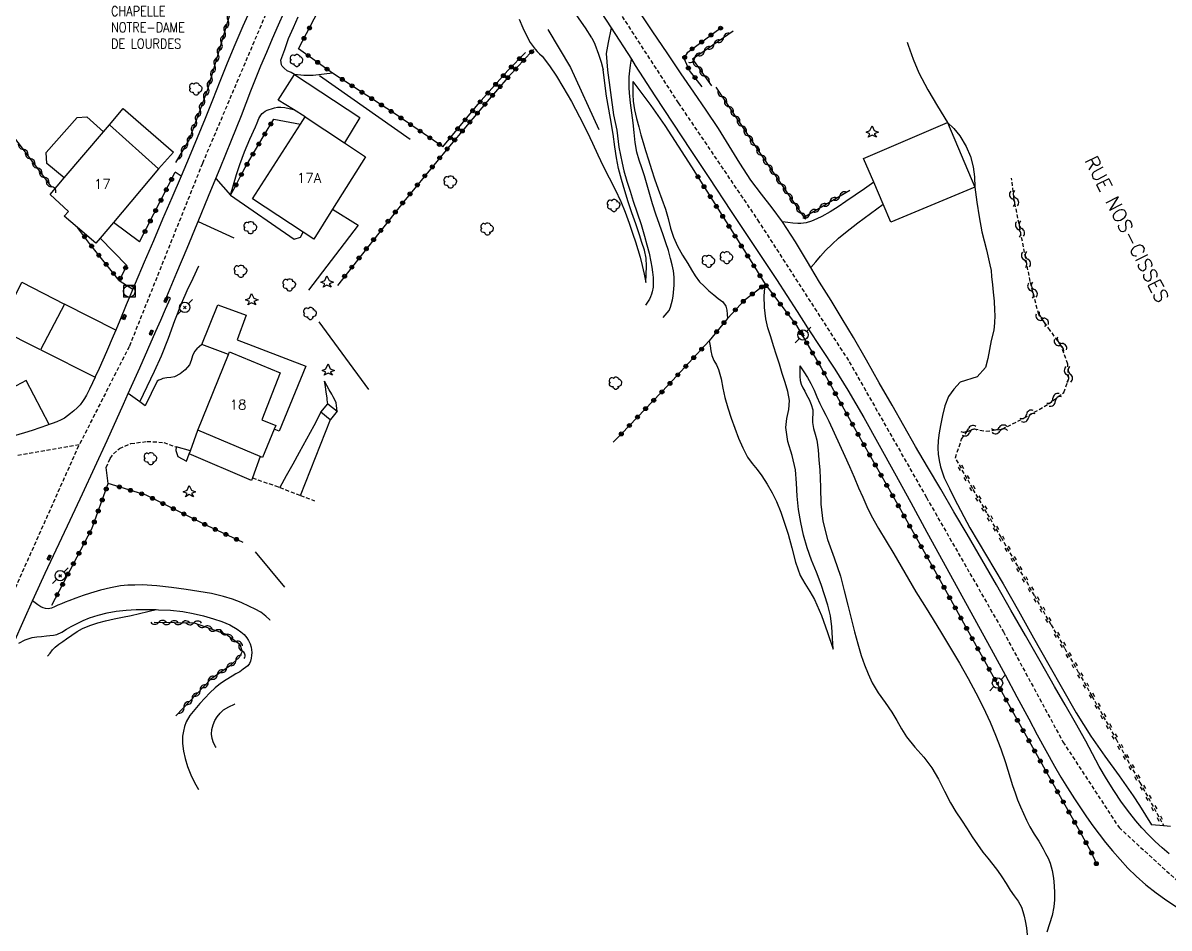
# Model space of a CAD drawing. Header units: millimetres. Extents: x 216000 to 217000, y 109000 to 110001.
# Drawn here: x 216216.2 to 216363.3, y 109370.3 to 109486.4 of the extents above; entities that cross this region are included whole.
import ezdxf
from ezdxf.enums import TextEntityAlignment as Align

# ---------------------------------------------------------------- set-up
doc = ezdxf.new("R2010")
doc.units = ezdxf.units.MM
doc.linetypes.add('DASHED', pattern=[0.75, 0.5, -0.25])
doc.layers.get('0').update_dxf_attribs({"linetype": 'CONTINUOUS'})
for name, color, linetype in [('W0001', 6, 'DASHED'), ('W0008', 7, 'CONTINUOUS'), ('W0017', 7, 'CONTINUOUS'), ('W0101', 7, 'CONTINUOUS'), ('W0104', 1, 'CONTINUOUS'), ('W0105', 7, 'CONTINUOUS'), ('W0112', 1, 'DASHED'), ('W0120', 7, 'CONTINUOUS'), ('W0211', 2, 'CONTINUOUS'), ('W0214', 2, 'CONTINUOUS'), ('W0220', 5, 'DASHED'), ('W0300', 7, 'CONTINUOUS'), ('W0303', 7, 'CONTINUOUS'), ('W0310', 3, 'CONTINUOUS'), ('W0322', 7, 'CONTINUOUS'), ('W0323', 7, 'CONTINUOUS'), ('W0401', 7, 'CONTINUOUS'), ('W0420', 7, 'CONTINUOUS'), ('W0473', 7, 'CONTINUOUS'), ('W0501', 5, 'DASHED'), ('W0984', 7, 'CONTINUOUS'), ('W0989', 7, 'CONTINUOUS'), ('W0991', 7, 'CONTINUOUS')]:
    doc.layers.add(name, color=color, linetype=linetype)
doc.styles.get("Standard").update_dxf_attribs({"font": 'romans.shx', "width": 0.85})

# ---------------------------------------------------------------- blocks, each defined once
blk = doc.blocks.new('T300')
for p, q in [((-0.8, 0.51), (-0.86, 0.34)), ((-0.86, 0.34), (-0.86, 0.17)), ((-0.86, 0.17), (-0.74, 0.06)), ((-0.69, 0.63), (-0.8, 0.51)), ((-0.8, -0.06), (-0.74, 0.06)), ((-0.74, 0.06), (-0.69, 0.11)), ((-0.57, 0.69), (-0.69, 0.63)), ((-0.46, 0.69), (-0.57, 0.69)), ((-0.29, 0.63), (-0.46, 0.69)), ((-0.29, 0.63), (-0.17, 0.74)), ((-0.23, 0.57), (-0.29, 0.63)), ((-0.17, 0.74), (-0.06, 0.8)), ((-0.06, 0.8), (0.06, 0.8)), ((0.06, 0.8), (0.23, 0.74)), ((0.23, 0.74), (0.34, 0.63)), ((0.34, 0.63), (0.4, 0.51)), ((0.46, 0.46), (0.34, 0.46)), ((0.4, 0.51), (0.4, 0.46)), ((0.57, 0.4), (0.46, 0.46)), ((0.57, 0.4), (0.69, 0.29)), ((0.69, 0.29), (0.74, 0.17)), ((0.74, 0.06), (0.69, -0.17)), ((0.74, 0.17), (0.74, 0.06)), ((-0.8, -0.17), (-0.8, -0.06)), ((-0.8, -0.23), (-0.8, -0.17)), ((-0.74, -0.34), (-0.8, -0.23)), ((-0.69, -0.4), (-0.74, -0.34)), ((-0.51, -0.46), (-0.69, -0.4)), ((-0.4, -0.46), (-0.51, -0.46)), ((-0.4, -0.46), (-0.34, -0.46)), ((-0.34, -0.46), (-0.34, -0.4)), ((-0.34, -0.51), (-0.34, -0.46)), ((-0.29, -0.63), (-0.34, -0.51)), ((-0.17, -0.74), (-0.29, -0.63)), ((-0.06, -0.8), (-0.17, -0.74)), ((0.06, -0.8), (-0.06, -0.8)), ((0.17, -0.74), (0.06, -0.8)), ((0.23, -0.69), (0.17, -0.74)), ((0.29, -0.46), (0.23, -0.46)), ((0.29, -0.63), (0.23, -0.69)), ((0.46, -0.4), (0.29, -0.46)), ((0.34, -0.51), (0.29, -0.63)), ((0.34, -0.51), (0.34, -0.46)), ((0.57, -0.34), (0.46, -0.4)), ((0.63, -0.29), (0.57, -0.34)), ((0.69, -0.17), (0.63, -0.29))]:
    blk.add_line(p, q)
blk = doc.blocks.new('T303')
for p, q in [((-0.77, 0), (-0.28, 0.21)), ((-0.28, -0.21), (-0.77, 0)), ((-0.28, 0.21), (0, 0.83)), ((0, 0.83), (0.28, 0.21)), ((0.28, 0.21), (0.83, 0)), ((0.83, 0), (0.28, -0.21)), ((-0.49, -0.63), (-0.28, -0.21)), ((0, -0.35), (-0.49, -0.63)), ((0.56, -0.63), (0, -0.35)), ((0.28, -0.21), (0.56, -0.63))]:
    blk.add_line(p, q)
blk = doc.blocks.new('T473')
for p, q in [((-0.166667, 0.166667), (0.166667, -0.166667)), ((-0.166667, -0.166667), (0.166667, 0.166667)), ((0.500001, 0.500001), (1.000002, 1.000002)), ((-1.000002, -1.000002), (-0.500001, -0.500001))]:
    blk.add_line(p, q)
blk.add_ellipse((0, 0), major_axis=(0.471405, 0.471405), ratio=1, start_param=5.4977871438, end_param=11.780972451)
blk = doc.blocks.new('T420')
for p, q in [((0.75, 0.75), (-0.75, 0.75)), ((-0.75, 0.75), (-0.75, -0.75)), ((0.75, 0.75), (0.75, -0.75)), ((0.75, -0.75), (-0.75, -0.75))]:
    blk.add_line(p, q)
blk.add_ellipse((0, 0), major_axis=(-0.53, 0.53), ratio=1, start_param=3.926991, end_param=10.210176)
blk = doc.blocks.new('T401')
for p, q in [((-0.3, 0.3), (0, 0.3)), ((-0.3, -0.25), (-0.3, 0.3)), ((-0.3, 0.15), (0, 0.15)), ((-0.3, 0), (0, 0)), ((0, 0.3), (0, -0.25)), ((-0.3, -0.15), (0, -0.15)), ((-0.3, -0.25), (-0.3, -0.3)), ((-0.3, -0.3), (0, -0.3)), ((0, -0.3), (0, -0.25))]:
    blk.add_line(p, q)
blk = doc.blocks.new('t322o')
at = {"color": 0, "linetype": 'Continuous'}
for radius in [0.25, 0.15]:
    blk.add_circle((0, 0), radius, dxfattribs=at)
blk = doc.blocks.new('t323o')
at = {"color": 0, "linetype": 'Continuous'}
for radius in [0.25, 0.15]:
    blk.add_circle((0, 0), radius, dxfattribs=at)
blk = doc.blocks.new('t310o')
at = {"color": 0, "linetype": 'Continuous'}
for centre, start, end in [((-0.5, 0.38), 216.8699, 323.1304), ((0.5, -0.37), 36.8699, 143.1303)]:
    blk.add_arc(centre, 0.625, start, end, dxfattribs=at)
blk = doc.blocks.new('t500o')
at = {"color": 0, "linetype": 'Continuous'}
for centre, start, end in [((-0.5, 0.625), 216.8699, 323.1301), ((0.5, -0.125), 36.8699, 143.1301), ((0.5, -0.625), 36.8699, 143.1301), ((-0.5, 0.125), 216.8699, 323.1301)]:
    blk.add_arc(centre, 0.625, start, end, dxfattribs=at)
blk = doc.blocks.new('t220o')
at = {"color": 0, "linetype": 'Continuous'}
for p, q in [((-0.25, 0.25), (0.25, 0.25)), ((-0.25, -0.25), (0.25, -0.25))]:
    blk.add_line(p, q, dxfattribs=at)

msp = doc.modelspace()

# ---------------------------------------------------------------- linework, layer by layer
at = {"layer": 'W0001'}
for points in [[(216270.23, 109521.07), (216259.11, 109508.91), (216254.68, 109502.14), (216249.68, 109493.03), (216239.22, 109468.39), (216229.83, 109444.9), (216223.41, 109432.29)], [(216270.23, 109521.07), (216275.76, 109511.9), (216283.38, 109501.6), (216290.64, 109491.04), (216300.31, 109476.17), (216310.49, 109461.16), (216322.27, 109442.93), (216332.16, 109425.54), (216342.05, 109408.29), (216349.7, 109394.16), (216356.9, 109383.16), (216365.76, 109375.07)], [(216223.41, 109432.29), (216197.27, 109427.7), (216185.75, 109425.36), (216168.79, 109425.66), (216158.4, 109426.43), (216135.41, 109416.56), (216118.89, 109408.02), (216111.88, 109405.31), (216106.6, 109405.01)], [(216127.12, 109171), (216130.71, 109179.61), (216144.97, 109219.99), (216158.46, 109258.8), (216172.69, 109298.67), (216185.18, 109335.4), (216197.42, 109370.11), (216211.87, 109406.4), (216223.41, 109432.29)]]:
    msp.add_lwpolyline(points, dxfattribs=at)
at = {"layer": 'W0008'}
for points in [[(216245.47, 109488.37), (216244.43, 109486.01), (216243.4, 109483.64), (216242.4, 109481.26), (216241.45, 109478.9), (216240.52, 109476.52), (216239.58, 109474.15), (216238.57, 109471.68), (216237.54, 109469.21), (216236.5, 109466.75), (216235.32, 109463.99), (216234.12, 109461.24), (216232.93, 109458.48), (216231.76, 109455.74), (216230.59, 109452.99), (216230.28, 109452.26), (216229.43, 109450.25), (216228.61, 109448.24), (216228.11, 109447.01), (216227.79, 109446.23), (216226.93, 109444.23), (216226.46, 109443.15), (216225.97, 109442.09), (216225.48, 109441.02), (216225.46, 109440.98), (216225.11, 109440.23), (216224.74, 109439.44), (216224.33, 109438.67), (216224.08, 109438.25), (216223.82, 109437.83), (216223.53, 109437.43), (216223.15, 109437.03), (216222.74, 109436.65), (216222.31, 109436.3), (216221.92, 109436.01), (216221.51, 109435.73), (216221.08, 109435.49), (216220.52, 109435.23), (216219.94, 109435.03), (216219.54, 109434.89), (216219.35, 109434.83), (216218.37, 109434.48), (216217.38, 109434.14), (216216.38, 109433.82), (216214.51, 109433.29)], [(216234.67, 109451.31), (216235.96, 109454.41), (216237.25, 109457.52), (216238.54, 109460.63), (216238.67, 109460.94), (216240.03, 109464.21), (216240.95, 109466.45), (216241.51, 109467.79), (216242.97, 109471.38), (216244.23, 109474.56), (216245.46, 109477.74), (216246.74, 109480.91), (216247.48, 109482.67), (216248.23, 109484.43), (216249, 109486.18), (216249.73, 109487.82)], [(216289.77, 109488.77), (216291.7, 109485.82), (216294.29, 109481.77), (216294.8, 109480.97), (216297.31, 109477.07), (216299.6, 109473.57), (216301.91, 109470.08), (216304.22, 109466.59), (216307.12, 109462.23), (216310.03, 109457.88), (216312.91, 109453.51), (216314.24, 109451.45), (216315.57, 109449.38), (216316.9, 109447.31), (216318.64, 109444.65), (216320.39, 109441.99), (216322.09, 109439.3), (216324.14, 109435.8), (216326.11, 109432.25), (216328.06, 109428.69), (216330.15, 109424.89), (216332.22, 109421.08), (216334.3, 109417.28), (216336.44, 109413.38), (216338.6, 109409.48), (216340.74, 109405.58), (216342.27, 109402.76), (216343.79, 109399.94), (216345.32, 109397.12), (216346.4, 109395.09), (216347.48, 109393.05), (216348.61, 109391.05), (216349.44, 109389.64), (216350.29, 109388.25), (216351.16, 109386.87), (216351.93, 109385.71), (216352.7, 109384.55), (216353.51, 109383.41), (216354.33, 109382.32), (216355.17, 109381.25), (216356.04, 109380.2), (216357.02, 109379.07), (216358.03, 109377.98), (216359.08, 109376.93), (216360.34, 109375.84), (216361.66, 109374.8), (216363.02, 109373.83), (216365.05, 109372.49)], [(216363.34, 109379.78), (216362.42, 109380.56), (216361.53, 109381.38), (216360.67, 109382.23), (216359.84, 109383.12), (216359.04, 109384.05), (216358.27, 109385), (216357.22, 109386.43), (216356.22, 109387.91), (216355.28, 109389.42), (216354.36, 109391.01), (216353.5, 109392.63), (216352.63, 109394.25), (216351.3, 109396.6), (216349.96, 109398.93), (216348.62, 109401.27), (216346.75, 109404.54), (216344.89, 109407.8), (216343.02, 109411.06), (216341.15, 109414.32), (216339.27, 109417.58), (216337.39, 109420.84), (216335.7, 109423.71), (216334, 109426.59), (216332.31, 109429.46), (216330.78, 109432.09), (216329.27, 109434.73), (216327.75, 109437.36), (216326.11, 109440.26), (216324.47, 109443.17), (216322.81, 109446.05), (216321.37, 109448.44), (216319.92, 109450.81), (216318.46, 109453.18), (216317.35, 109455.04), (216316.91, 109455.77), (216315.35, 109458.36), (216313.7, 109460.89), (216312.36, 109462.69), (216310.98, 109464.46), (216309.64, 109466.26), (216308.22, 109468.44), (216306.86, 109470.67), (216305.48, 109472.88), (216303.9, 109475.23), (216302.29, 109477.55), (216300.68, 109479.88), (216298.87, 109482.58), (216297.06, 109485.28), (216295.25, 109487.97)], [(216215, 109406.87), (216216.34, 109409.86), (216217.43, 109412.28), (216217.69, 109412.84), (216219.05, 109415.82), (216220.1, 109418.09), (216221.17, 109420.35), (216222.23, 109422.62), (216223.82, 109426.02), (216225.41, 109429.43), (216226.98, 109432.84), (216229.1, 109437.51), (216229.7, 109438.87), (216231.19, 109442.18), (216233.25, 109446.87), (216233.88, 109448.29), (216234.5, 109449.71), (216235.12, 109451.13)], [(216235.12, 109451.13), (216234.67, 109451.31)]]:
    msp.add_lwpolyline(points, dxfattribs=at)
at = {"layer": 'W0017'}
for points in [[(216291.7, 109485.82), (216291.31, 109483.91), (216291.05, 109482.49), (216291.24, 109480.39), (216291.6, 109477.52), (216291.98, 109474.65), (216292.43, 109472.69)], [(216298.37, 109448.65), (216298.64, 109448.94), (216298.9, 109449.23), (216299.13, 109449.54), (216299.32, 109449.97), (216299.45, 109450.43), (216299.56, 109450.9), (216299.65, 109451.37), (216299.71, 109451.83), (216299.76, 109452.3), (216299.79, 109452.8), (216299.79, 109453.31), (216299.78, 109453.81), (216299.68, 109454.61), (216299.52, 109455.4), (216299.33, 109456.19), (216299.04, 109457.21), (216298.7, 109458.22), (216298.36, 109459.23), (216297.91, 109460.56), (216297.45, 109461.88), (216297.01, 109463.22), (216296.66, 109464.42), (216296.33, 109465.62), (216295.98, 109466.82), (216295.64, 109467.82), (216295.28, 109468.82), (216294.99, 109469.83), (216294.78, 109471.09), (216294.66, 109472.36), (216294.54, 109473.63), (216294.36, 109474.9), (216294.19, 109476.16), (216294.07, 109477.43), (216294.03, 109478.13), (216294.01, 109478.83), (216294.02, 109479.53), (216294.09, 109480.28), (216294.19, 109481.03), (216294.29, 109481.77)], [(216292.43, 109472.69), (216292.52, 109471.96), (216292.6, 109471.22), (216292.7, 109470.48), (216292.88, 109469.46), (216293.09, 109468.45), (216293.33, 109467.44), (216293.7, 109466.13), (216294.12, 109464.84), (216294.54, 109463.54), (216295.03, 109462.05), (216295.53, 109460.56), (216295.98, 109459.06), (216296.29, 109457.96), (216296.58, 109456.87), (216296.81, 109455.76), (216296.92, 109455.1), (216297.02, 109454.44), (216297.08, 109453.78), (216297.09, 109453.16), (216297.07, 109452.54), (216296.97, 109451.94), (216296.88, 109451.62), (216296.76, 109451.3), (216296.62, 109451), (216296.46, 109450.73), (216296.29, 109450.46), (216296.11, 109450.2)], [(216236.5, 109466.75), (216235.74, 109467.26)], [(216240.95, 109466.45), (216242.84, 109464.32), (216251, 109458.68), (216251.82, 109458.94), (216252.15, 109459.6)], [(216325.41, 109465.99), (216324.23, 109465.15), (216323.04, 109464.31), (216321.84, 109463.5), (216320.83, 109462.83), (216319.8, 109462.18), (216318.74, 109461.6), (216318.09, 109461.29), (216317.43, 109461), (216316.75, 109460.8), (216316.39, 109460.75), (216316.03, 109460.71), (216315.67, 109460.7), (216315.02, 109460.73), (216314.36, 109460.81), (216313.7, 109460.89)], [(216255.94, 109462.54), (216259.24, 109460.46), (216252.85, 109452.13)], [(216317.35, 109455.04), (216317.97, 109455.77), (216318.59, 109456.51), (216319.23, 109457.22), (216320.05, 109458.02), (216320.9, 109458.79), (216321.78, 109459.54), (216323.35, 109460.8), (216324.98, 109461.99), (216326.6, 109463.19)], [(216238.67, 109460.94), (216243.24, 109458.86)], [(216231.17, 109458.34), (216227.82, 109460.84)], [(216229.51, 109455.29), (216226.12, 109458.83)], [(216228.54, 109453.37), (216230.28, 109452.26)], [(216228.11, 109447.01), (216221.53, 109450.34)], [(216239.15, 109445.16), (216238.82, 109444.88), (216238.5, 109444.59), (216238.21, 109444.28), (216237.96, 109443.73), (216237.79, 109443.12), (216237.55, 109442.56), (216237.02, 109441.93), (216236.38, 109441.4), (216235.66, 109441.02), (216235.17, 109440.92), (216234.65, 109440.88), (216234.15, 109440.79), (216233.89, 109440.69), (216233.64, 109440.58), (216233.4, 109440.47), (216231.86, 109437.29)], [(216218.48, 109444.46), (216225.46, 109440.98)], [(216219.54, 109434.89), (216216.6, 109440.54), (216212.73, 109438.51), (216207.55, 109440.88)], [(216231.86, 109437.29), (216231.18, 109437.79), (216229.7, 109438.87)], [(216247.94, 109409.73), (216247.88, 109409.81), (216247.37, 109410.32), (216246.72, 109410.8), (216246.01, 109411.19), (216245.27, 109411.56), (216244.19, 109412.05), (216243.08, 109412.47), (216241.95, 109412.83), (216240.38, 109413.21), (216238.77, 109413.47), (216237.15, 109413.71), (216235.27, 109413.98), (216233.38, 109414.21), (216231.49, 109414.31), (216230.56, 109414.3), (216229.64, 109414.26), (216228.72, 109414.18), (216227.42, 109413.95), (216226.14, 109413.63), (216224.87, 109413.26), (216223.93, 109412.96), (216222.99, 109412.63), (216222.06, 109412.28), (216221.6, 109412.09), (216221.14, 109411.9), (216220.68, 109411.71), (216220.26, 109411.51), (216219.84, 109411.32), (216219.42, 109411.23), (216219.1, 109411.28), (216218.78, 109411.39), (216218.47, 109411.52), (216218.11, 109411.74), (216217.77, 109412.01), (216217.43, 109412.28)], [(216215.65, 109406.84), (216216.49, 109407.25), (216217.37, 109407.55), (216217.97, 109407.66), (216218.59, 109407.71), (216219.21, 109407.77), (216219.66, 109407.82), (216220.11, 109407.87), (216220.55, 109407.96), (216221.17, 109408.24), (216221.77, 109408.62), (216222.37, 109408.98), (216223.15, 109409.38), (216223.94, 109409.76), (216224.74, 109410.09), (216225.85, 109410.45), (216227, 109410.74), (216228.15, 109410.95), (216229.43, 109411.09), (216230.72, 109411.14), (216232.01, 109411.15), (216233.29, 109411.14), (216233.58, 109411.13), (216235.15, 109411.06), (216236.71, 109410.89), (216238.04, 109410.66), (216239.36, 109410.36), (216240.65, 109409.98), (216241.71, 109409.61), (216242.75, 109409.18), (216243.7, 109408.62), (216244.14, 109408.29), (216244.57, 109407.93), (216244.93, 109407.52), (216245.16, 109407.16), (216245.36, 109406.76), (216245.5, 109406.34), (216245.55, 109405.99), (216245.57, 109405.62), (216245.55, 109405.25), (216245.5, 109404.89), (216245.41, 109404.54), (216245.27, 109404.21), (216245.04, 109403.94), (216244.77, 109403.7), (216244.48, 109403.48), (216244.01, 109403.17), (216243.52, 109402.89), (216243.03, 109402.61), (216242.29, 109402.14), (216241.56, 109401.65), (216240.87, 109401.12), (216240.17, 109400.48), (216239.52, 109399.79), (216238.9, 109399.08), (216238.24, 109398.33), (216237.62, 109397.57), (216237.14, 109396.73), (216236.93, 109396.15), (216236.78, 109395.54), (216236.69, 109394.92), (216236.67, 109393.96), (216236.8, 109392.99), (216237, 109392.04), (216237.32, 109390.99), (216237.75, 109389.96), (216238.23, 109388.96), (216238.71, 109388.05)], [(216241.01, 109393.43), (216240.91, 109393.56), (216240.67, 109394.06), (216240.49, 109394.6), (216240.4, 109395.14), (216240.44, 109395.74), (216240.6, 109396.34), (216240.83, 109396.9), (216241.14, 109397.4), (216241.52, 109397.86), (216241.94, 109398.27), (216242.6, 109398.68), (216243.33, 109399), (216243.38, 109399.03)]]:
    msp.add_lwpolyline(points, dxfattribs=at)
at = {"layer": 'W0101'}
for points in [[(216245.65, 109463.86), (216251.81, 109473.44), (216252.41, 109474.38), (216257.45, 109471.06), (216260.17, 109469.27), (216255.94, 109462.54), (216253.52, 109458.7), (216252.15, 109459.6)], [(216233.61, 109467.69), (216227.82, 109460.84), (216226.12, 109458.83), (216225.55, 109458.16), (216223.19, 109460.19), (216221.49, 109461.65), (216222.02, 109462.23), (216219.67, 109464.4), (216221.5, 109466.55), (216226.54, 109472.46), (216227.29, 109473.34)], [(216242.7, 109444.21), (216243.02, 109444.08), (216249.23, 109441.55), (216246.87, 109435.51), (216248.64, 109434.77), (216248.44, 109434.29), (216246.96, 109430.68), (216246.65, 109430.81), (216238.65, 109434.18), (216242.57, 109443.88)]]:
    msp.add_lwpolyline(points, close=True, dxfattribs=at)
at = {"layer": 'W0104'}
for points in [[(216252.41, 109474.38), (216250.9, 109475.32), (216248.96, 109476.52), (216251.07, 109479.82), (216259.44, 109474.31), (216257.45, 109471.06)], [(216221.5, 109466.55), (216219.26, 109468.41), (216219.16, 109469.81), (216223.15, 109474.3), (216224.41, 109474.39), (216226.54, 109472.46)], [(216227.29, 109473.34), (216229.04, 109475.44), (216235.52, 109469.85), (216233.61, 109467.69)], [(216242.57, 109443.88), (216239.15, 109445.16), (216241.22, 109450.24), (216244.83, 109448.94), (216243.67, 109445.76), (216252.5, 109442.39), (216249.09, 109434.05), (216248.44, 109434.29)], [(216246.65, 109430.81), (216245.65, 109428.05), (216245.53, 109427.73), (216237.54, 109431.12), (216237.69, 109431.53), (216238.65, 109434.18)]]:
    msp.add_lwpolyline(points, dxfattribs=at)
for points in [[(216334.87, 109473.67), (216338.38, 109465.37), (216327.6, 109460.85), (216326.6, 109463.19), (216325.41, 109465.99), (216324.11, 109469.04)], [(216221.53, 109450.34), (216218.45, 109444.47), (216213.04, 109447.16), (216216.06, 109453.17)]]:
    msp.add_lwpolyline(points, close=True, dxfattribs=at)
at = {"layer": 'W0105'}
msp.add_lwpolyline([(216254.44, 109436.46), (216255.31, 109437.56), (216256.52, 109436.61), (216255.67, 109435.53), (216255.64, 109435.5)], close=True, dxfattribs=at)
msp.add_lwpolyline([(216237.69, 109431.53), (216235.85, 109432.02), (216235.83, 109431.55), (216236.09, 109430.78), (216237.17, 109430.2), (216237.54, 109431.12)], dxfattribs=at)
at = {"layer": 'W0112'}
for points in [[(216226.86, 109429.4), (216227.4, 109430.53), (216227.82, 109431.15), (216228.6, 109431.82), (216230.04, 109432.45), (216232.12, 109432.73), (216234.27, 109432.6), (216235.85, 109432.02)], [(216245.65, 109428.05), (216248.6, 109427.02), (216249.17, 109426.81), (216251.81, 109425.8), (216253.61, 109425.12)]]:
    msp.add_lwpolyline(points, dxfattribs=at)
at = {"layer": 'W0120'}
msp.add_lwpolyline([(216363.49, 109383.31), (216362.64, 109383.39), (216361.07, 109383.54)], dxfattribs=at)
at = {"layer": 'W0211'}
for points in [[(216279.91, 109486.91), (216280.36, 109485.79), (216280.81, 109484.84), (216281.32, 109483.92), (216281.93, 109483.07), (216282.22, 109482.76), (216282.52, 109482.47), (216282.82, 109482.16), (216283.79, 109480.92), (216284.66, 109479.59), (216285.48, 109478.23), (216286.6, 109476.34), (216287.64, 109474.4), (216288.63, 109472.44), (216289.32, 109470.99), (216289.98, 109469.52), (216290.66, 109468.07), (216291.44, 109466.55), (216292.23, 109465.05), (216292.96, 109463.52), (216293.51, 109462.13), (216294, 109460.72), (216294.49, 109459.31)], [(216329.69, 109483.98), (216329.83, 109483.59), (216330.47, 109481.79), (216331.2, 109480.02), (216332.33, 109477.86), (216333.6, 109475.76), (216334.87, 109473.67)], [(216294.48, 109478.93), (216294.48, 109478.08), (216294.48, 109477.24), (216294.53, 109476.4), (216294.7, 109475.29), (216294.95, 109474.18), (216295.23, 109473.09), (216295.5, 109472.08), (216295.8, 109471.08), (216296.1, 109470.08), (216296.48, 109468.86), (216296.86, 109467.64), (216297.26, 109466.42), (216297.73, 109465.12), (216298.22, 109463.83), (216298.67, 109462.53), (216299, 109461.32), (216299.3, 109460.11), (216299.68, 109458.94), (216300.23, 109457.77), (216300.87, 109456.65), (216301.55, 109455.54), (216302.02, 109454.74), (216302.5, 109453.96), (216303.05, 109453.22), (216303.62, 109452.63), (216304.24, 109452.07), (216304.87, 109451.52), (216305.44, 109451.07), (216306.02, 109450.62), (216306.43, 109450.08), (216306.55, 109449.59), (216306.58, 109449.05), (216306.62, 109448.51)], [(216248.38, 109474.08), (216251.81, 109473.44)], [(216334.87, 109473.67), (216335.68, 109472.88), (216336.45, 109471.95), (216337.26, 109470.57), (216337.83, 109469.31), (216338.15, 109467.98), (216338.35, 109466.69), (216338.38, 109465.37)], [(216338.38, 109465.37), (216338.66, 109463.45), (216338.95, 109461.53), (216339.3, 109459.62), (216339.57, 109458.47), (216339.87, 109457.32), (216340.14, 109456.17), (216340.3, 109455.41), (216340.46, 109454.65), (216340.51, 109453.9), (216340.66, 109452.84), (216340.75, 109451.87), (216340.85, 109450.71), (216340.91, 109449.58), (216340.94, 109448.88), (216340.9, 109447.96), (216340.81, 109446.99), (216340.49, 109445.69), (216340.27, 109444.53), (216340.03, 109443.35), (216339.75, 109442.23), (216338.7, 109441.03), (216336.51, 109440.35), (216335.68, 109439.45), (216334.99, 109438.49), (216334.53, 109437.3), (216334.22, 109436.05), (216333.98, 109434.78), (216333.8, 109433.82), (216333.67, 109432.85), (216333.62, 109431.88), (216333.68, 109431.08), (216333.8, 109430.27), (216333.98, 109429.48), (216334.46, 109428.07), (216335.11, 109426.7), (216335.79, 109425.34), (216337.75, 109421.64), (216339.9, 109418.04), (216342.04, 109414.43), (216343.99, 109410.97), (216345.93, 109407.5), (216347.9, 109404.05), (216349.65, 109400.97), (216351.41, 109397.9), (216353.27, 109394.89), (216355.05, 109392.32), (216356.91, 109389.81), (216358.7, 109387.25), (216359.5, 109386.02), (216360.29, 109384.78), (216361.07, 109383.54)], [(216294.49, 109459.31), (216294.81, 109458.33), (216295.12, 109457.35), (216295.41, 109456.36), (216295.68, 109455.29), (216295.93, 109454.2), (216296.17, 109453.12)], [(216304.3, 109445.63), (216304.39, 109444.99), (216304.49, 109444.36), (216304.63, 109443.74), (216304.89, 109443.13), (216305.21, 109442.54), (216305.49, 109441.94), (216305.82, 109440.77), (216306.05, 109439.55), (216306.3, 109438.35), (216306.68, 109437.03), (216307.11, 109435.72), (216307.58, 109434.42), (216308.06, 109433.15), (216308.59, 109431.9), (216309.22, 109430.71), (216309.81, 109429.9), (216310.45, 109429.13), (216311.06, 109428.33), (216311.74, 109427.26), (216312.37, 109426.15), (216312.93, 109425.02), (216313.49, 109423.65), (216313.97, 109422.25), (216314.42, 109420.84), (216314.9, 109419.05), (216315.35, 109417.24), (216315.96, 109415.52), (216316.54, 109414.48), (216317.19, 109413.47), (216317.8, 109412.44), (216318.7, 109410.37), (216319.45, 109408.21), (216320.19, 109406.06)], [(216315.93, 109442.43), (216315.92, 109442.15), (216315.91, 109441.87), (216315.91, 109441.59), (216315.93, 109441.07), (216315.98, 109440.56), (216316.1, 109440.06), (216316.29, 109439.6), (216316.55, 109439.16), (216316.79, 109438.72), (216317.11, 109438.09), (216317.39, 109437.45), (216317.58, 109436.79), (216317.59, 109436.25), (216317.54, 109435.7), (216317.53, 109435.16), (216317.67, 109434.4), (216317.89, 109433.65), (216318.08, 109432.9), (216318.26, 109431.63), (216318.37, 109430.34), (216318.47, 109429.06), (216318.56, 109426.87), (216318.62, 109424.68), (216318.85, 109422.51), (216319.48, 109420.13), (216320.34, 109417.79), (216321.14, 109415.44), (216321.63, 109413.57), (216322.09, 109411.7), (216322.57, 109409.83), (216322.95, 109408.29), (216323.35, 109406.75), (216323.81, 109405.24), (216324.23, 109404.06), (216324.68, 109402.89), (216325.21, 109401.76), (216325.99, 109400.47), (216326.87, 109399.23), (216327.73, 109397.97), (216328.36, 109396.92), (216328.97, 109395.86), (216329.62, 109394.82), (216330.68, 109393.48), (216331.82, 109392.19), (216332.86, 109390.84), (216333.71, 109389.37), (216334.47, 109387.84), (216335.27, 109386.34), (216335.96, 109385.21), (216336.67, 109384.1), (216337.39, 109382.99), (216338.06, 109381.99), (216338.73, 109381), (216339.43, 109380.03), (216340.05, 109379.24), (216340.69, 109378.45), (216341.3, 109377.65), (216341.86, 109376.83), (216342.39, 109375.99), (216342.92, 109375.15), (216343.44, 109374.43), (216343.95, 109373.72), (216344.37, 109372.97), (216344.56, 109372.4), (216344.71, 109371.82), (216344.84, 109371.22), (216345, 109370.31), (216345.11, 109369.39)], [(216256.52, 109436.61), (216256.48, 109436.96), (216256.45, 109437.32), (216256.38, 109437.66), (216256.22, 109438.05), (216256.02, 109438.43), (216255.82, 109438.8), (216255.52, 109439.36), (216255.22, 109439.92), (216254.92, 109440.48)], [(216251.81, 109425.8), (216255.67, 109435.53)], [(216227.14, 109427.34), (216226.86, 109429.4)], [(216219.36, 109405.17), (216219.68, 109405.56), (216220, 109405.96), (216220.34, 109406.33), (216220.8, 109406.71), (216221.29, 109407.05), (216221.79, 109407.38), (216222.45, 109407.86), (216223.13, 109408.32), (216223.83, 109408.72), (216224.79, 109409.12), (216225.79, 109409.43), (216226.8, 109409.7), (216227.88, 109409.96), (216228.98, 109410.18), (216230.08, 109410.4), (216231.15, 109410.64), (216232.22, 109410.89), (216233.29, 109411.14)]]:
    msp.add_lwpolyline(points, dxfattribs=at)
at = {"layer": 'W0214'}
for points in [[(216289.23, 109484.53), (216288.41, 109485.82), (216287.58, 109486.97), (216286.79, 109488.2), (216286.15, 109489.47), (216285.59, 109490.74), (216284.94, 109491.93), (216284.44, 109492.7), (216283.92, 109493.42), (216283.29, 109494.04), (216282.58, 109494.58), (216281.75, 109495.14), (216281, 109495.59)], [(216251.07, 109479.82), (216250.6, 109480.06), (216250.12, 109480.3), (216249.71, 109480.61), (216249.58, 109480.74), (216249.46, 109480.89), (216249.36, 109481.04), (216249.3, 109481.65), (216249.54, 109482.35), (216249.8, 109483.03), (216250.29, 109484.45), (216250.91, 109485.83), (216251.52, 109487.21)], [(216289.23, 109484.53), (216289.59, 109483.72), (216290.08, 109482.44), (216290.4, 109481.38), (216290.67, 109480.4)], [(216296.17, 109453.12), (216296.21, 109454.16), (216296.24, 109455.21), (216296.18, 109456.24), (216295.96, 109457.25), (216295.65, 109458.24), (216295.32, 109459.23), (216294.86, 109460.65), (216294.37, 109462.07), (216293.89, 109463.49), (216293.45, 109464.9), (216293.02, 109466.33), (216292.66, 109467.77), (216292.39, 109469.14), (216292.18, 109470.52), (216291.95, 109472.16), (216291.6, 109474.16), (216291.11, 109477.05), (216290.67, 109480.4)], [(216255.93, 109480), (216253.44, 109479.69), (216252.23, 109479.7), (216251.07, 109479.82)], [(216294.48, 109478.93), (216295.25, 109477.9), (216296.03, 109476.87), (216296.79, 109475.84), (216298.58, 109473.25), (216300.31, 109470.61), (216302.03, 109467.97)], [(216242.84, 109464.32), (216243.22, 109465.65), (216243.59, 109466.97), (216244.01, 109468.28), (216244.63, 109469.91), (216245.32, 109471.51), (216246.04, 109473.11), (216246.24, 109473.63), (216246.45, 109474.15), (216246.74, 109474.61), (216246.91, 109474.79), (216247.09, 109474.95), (216247.29, 109475.1), (216247.54, 109475.23), (216247.81, 109475.34), (216248.09, 109475.43), (216248.48, 109475.54), (216248.88, 109475.61), (216249.28, 109475.63), (216249.82, 109475.58), (216250.36, 109475.45), (216250.9, 109475.32)], [(216231.18, 109437.79), (216232.13, 109439.76), (216233.08, 109441.73), (216233.99, 109443.73), (216234.87, 109445.98), (216235.7, 109448.25), (216236.58, 109450.51), (216237.29, 109452.1), (216238.03, 109453.68), (216238.76, 109455.25)], [(216320.19, 109406.06), (216320.11, 109407.49), (216320.04, 109408.93), (216319.86, 109410.34), (216319.53, 109411.7), (216319.1, 109413.04), (216318.64, 109414.38), (216318.04, 109415.94), (216317.4, 109417.48), (216316.84, 109419.05), (216316.39, 109420.69), (216316.03, 109422.34), (216315.74, 109424.01), (216315.58, 109425.7), (216315.51, 109427.39), (216315.35, 109429.08), (216314.92, 109430.9), (216314.39, 109432.71), (216314.13, 109434.53), (216314.26, 109435.67), (216314.49, 109436.82), (216314.58, 109437.96), (216314.38, 109439.13), (216314.02, 109440.28), (216313.65, 109441.43), (216313.29, 109442.62), (216312.91, 109443.81), (216312.54, 109444.99), (216312.18, 109446.14), (216311.82, 109447.3), (216311.54, 109448.46), (216311.39, 109449.93), (216311.36, 109451.42), (216311.48, 109452.89)], [(216315.93, 109442.43), (216316.41, 109441.67), (216316.89, 109440.92), (216317.34, 109440.14), (216317.75, 109439.3), (216318.12, 109438.44), (216318.5, 109437.58), (216318.87, 109436.83), (216319.25, 109436.08), (216319.62, 109435.33), (216320.33, 109433.85), (216321.03, 109432.35), (216321.71, 109430.85), (216322.3, 109429.49), (216322.88, 109428.13), (216323.47, 109426.77), (216323.99, 109425.58), (216324.52, 109424.38), (216325.08, 109423.21), (216326, 109421.54), (216327.01, 109419.91), (216328, 109418.28), (216328.94, 109416.66), (216329.88, 109415.04), (216330.83, 109413.42), (216331.91, 109411.65), (216333.02, 109409.89), (216334.11, 109408.13), (216335.28, 109406.21), (216336.43, 109404.28), (216337.53, 109402.32), (216338.51, 109400.48), (216339.46, 109398.61), (216340.33, 109396.71), (216341.04, 109395.01), (216341.7, 109393.27), (216342.31, 109391.52), (216342.61, 109390.54), (216342.9, 109389.54), (216343.21, 109388.56), (216343.54, 109387.64), (216343.88, 109386.73), (216344.25, 109385.84), (216344.62, 109384.97), (216345.02, 109384.12), (216345.45, 109383.28), (216346, 109382.33), (216346.58, 109381.41), (216347.14, 109380.46), (216347.47, 109379.86), (216347.8, 109379.24), (216348.07, 109378.61), (216348.33, 109377.67), (216348.49, 109376.69), (216348.58, 109375.71), (216348.62, 109374.81), (216348.61, 109373.9), (216348.52, 109373), (216348.31, 109371.9), (216347.98, 109370.81), (216347.61, 109369.74)], [(216255.31, 109437.56), (216255.28, 109437.81), (216255.26, 109438.06), (216255.23, 109438.31), (216255.13, 109439.04), (216255.02, 109439.76), (216254.92, 109440.48)], [(216254.44, 109436.46), (216253.51, 109434.74), (216252.58, 109433.03), (216251.65, 109431.32), (216250.82, 109429.82), (216249.99, 109428.31), (216249.17, 109426.81)]]:
    msp.add_lwpolyline(points, dxfattribs=at)
at = {"layer": 'W0220'}
for points in [[(216348.17, 109409.21), (216346.04, 109412.95), (216343.9, 109416.7), (216341.76, 109420.43), (216339.94, 109423.55), (216338.12, 109426.66), (216335.89, 109430.63)], [(216348.17, 109409.21), (216349.92, 109406.16), (216351.67, 109403.12), (216353.41, 109400.06), (216356.51, 109394.52), (216359.58, 109388.95), (216362.64, 109383.39)]]:
    msp.add_lwpolyline(points, dxfattribs=at)
at = {"layer": 'W0300'}
for points in [[(216283.55, 109485.6), (216286.48, 109480.73), (216290.1, 109472.74)], [(216254.16, 109448.09), (216260.55, 109439.37)], [(216246.01, 109418.57), (216249.77, 109414.03)]]:
    msp.add_lwpolyline(points, dxfattribs=at)
at = {"layer": 'W0303'}
msp.add_lwpolyline([(216254.25, 109479.68), (216265.88, 109471.51)], dxfattribs=at)
at = {"layer": 'W0310'}
for points in [[(216242.67, 109487.28), (216239.89, 109477.91), (216237.51, 109471.47), (216237.51, 109471.48), (216235.79, 109468.52)], [(216307.34, 109485.38), (216302.14, 109481.77), (216304.56, 109478.38)], [(216305.14, 109478.19), (216310.73, 109469.8), (216316.45, 109461.51), (216322.34, 109464.97)], [(216219.88, 109465.34), (216213.37, 109474.05), (216211.8, 109476.29)], [(216233.02, 109409.51), (216238.19, 109409.43), (216242.26, 109408), (216244.03, 109406.71), (216244.31, 109405.78), (216243.93, 109404.98), (216242.7, 109403.9), (216240.31, 109402.22), (216235.83, 109397.51)]]:
    msp.add_lwpolyline(points, dxfattribs=at)
at = {"layer": 'W0322'}
for points in [[(216251.58, 109483.12), (216254.09, 109487.93), (216255.99, 109491.4), (216257.89, 109494.86), (216258.98, 109496.85), (216260.07, 109498.82), (216261.17, 109500.81)], [(216255.93, 109480), (216251.58, 109483.12)], [(216242.84, 109464.32), (216243.46, 109465.5), (216244.08, 109466.68), (216244.71, 109467.86), (216245.91, 109469.95), (216247.15, 109472.01), (216248.38, 109474.08)], [(216306.62, 109448.51), (216304.3, 109445.63)], [(216219.88, 109411.72), (216225.02, 109421.51), (216227.14, 109427.34)]]:
    msp.add_lwpolyline(points, dxfattribs=at)
at = {"layer": 'W0323'}
for points in [[(216303.4, 109478.24), (216301.75, 109480.33), (216301.07, 109481.88), (216301.52, 109482.69), (216305.84, 109485.83)], [(216281.75, 109483.02), (216278.45, 109479.43), (216275.78, 109476.34), (216270.73, 109470.38), (216265.07, 109463.52), (216256.55, 109452.74)], [(216270.09, 109470.54), (216275.03, 109476.49), (216278.45, 109480.33), (216280.69, 109482.64)], [(216270.09, 109470.54), (216263.75, 109474.89), (216255.93, 109480)], [(216231.17, 109458.34), (216235.74, 109467.26)], [(216302.03, 109467.97), (216305.44, 109462.52), (216309.74, 109455.7), (216311.48, 109452.89), (216315.49, 109447.61), (216318.66, 109442.16), (216323.38, 109433.66), (216328.44, 109424.68), (216333.45, 109415.75), (216338.77, 109406.11), (216343.76, 109397.08), (216348.8, 109388.13), (216351.64, 109383.06), (216353.32, 109380.02), (216353.99, 109378.52)], [(216229.51, 109455.29), (216228.54, 109453.37), (216224.72, 109458.14), (216223.19, 109460.19)], [(216306.62, 109448.51), (216308.89, 109450.95), (216311.48, 109452.89)], [(216291.96, 109432.61), (216293.03, 109433.72), (216299.06, 109439.97), (216304.3, 109445.63)], [(216244.46, 109419.75), (216239.89, 109421.9), (216232.01, 109425.82), (216227.14, 109427.34)]]:
    msp.add_lwpolyline(points, dxfattribs=at)
at = {"layer": 'W0501'}
msp.add_lwpolyline([(216335.89, 109430.63), (216336.69, 109433.03), (216337.4, 109434.02), (216338.31, 109434.34), (216339.8, 109434.04), (216341.89, 109434.31), (216344.69, 109435.72), (216347.86, 109437.53), (216349.81, 109439.01), (216350.43, 109440.81), (216350.31, 109442.65), (216349.47, 109445.03), (216348.05, 109446.98), (216346.59, 109449.02), (216345.49, 109453.27), (216343.39, 109464.03), (216343.11, 109466.49)], dxfattribs=at)

# ---------------------------------------------------------------- block references
at = {"layer": 'W0220'}
for p, rotation in [((216336.62, 109429.32), 119.418746574817), ((216337.36, 109428.01), 119.418746574817), ((216338.1, 109426.71), 119.418746574817), ((216338.85, 109425.41), 120.363993918402), ((216339.61, 109424.12), 120.363993918402), ((216340.37, 109422.82), 120.1923722652032), ((216341.12, 109421.53), 120.1923722652032), ((216341.87, 109420.23), 119.87844533799), ((216342.62, 109418.93), 119.87844533799), ((216343.37, 109417.63), 119.87844533799), ((216344.12, 109416.33), 119.6756337479864), ((216344.86, 109415.02), 119.6756337479864), ((216345.6, 109413.72), 119.6756337479864), ((216346.34, 109412.42), 119.6756337480822), ((216347.09, 109411.11), 119.6756337480822), ((216347.83, 109409.81), 119.6756337480822), ((216348.92, 109407.91), 299.8783999256484), ((216349.67, 109406.61), 299.8783999256484), ((216350.41, 109405.31), 299.8702769219237), ((216351.16, 109404.01), 299.8702769219237), ((216351.91, 109402.7), 299.6740708709593), ((216352.65, 109401.4), 299.6740708709593), ((216353.39, 109400.1), 299.6740708709593), ((216354.12, 109398.79), 299.2157781645217), ((216354.86, 109397.48), 299.2157781645217), ((216355.59, 109396.17), 299.2157781645217), ((216356.32, 109394.86), 299.2157781645217), ((216357.05, 109393.55), 298.852276344851), ((216357.77, 109392.23), 298.852276344851), ((216358.49, 109390.92), 298.852276344851), ((216359.22, 109389.61), 298.852276344851), ((216359.94, 109388.29), 298.8522763446845), ((216360.67, 109386.98), 298.8522763446845), ((216361.39, 109385.67), 298.8522763446845), ((216362.11, 109384.35), 298.8522763446845)]:
    msp.add_blockref('t220o', p, dxfattribs=dict(at, rotation=rotation))
at = {"layer": 'W0300', "rotation": 359.9999899820874}
for p in [(216251.35, 109481.62), (216238.43, 109477.96), (216271.09, 109466.01), (216292.05, 109463.01), (216245.42, 109460.15), (216275.81, 109459.99), (216304.24, 109455.85), (216306.55, 109456.31), (216244.17, 109454.56), (216250.42, 109452.81), (216253.08, 109449.14), (216292.29, 109440.21), (216232.6, 109430.52)]:
    msp.add_blockref('T300', p, dxfattribs=at)
at = {"layer": 'W0303', "rotation": 359.9999899820874}
for p in [(216325.19, 109472.4), (216255.21, 109453.15), (216245.54, 109450.88), (216255.35, 109441.84), (216237.53, 109426.25)]:
    msp.add_blockref('T303', p, dxfattribs=at)
at = {"layer": 'W0310'}
for p, rotation in [((216242.51, 109486.74), 253.4692012676471), ((216242.08, 109485.3), 253.4692012676471), ((216241.66, 109483.86), 253.4692012676471), ((216304.89, 109483.67), 214.7644100564586), ((216306.12, 109484.53), 214.7644100564586), ((216241.23, 109482.43), 253.4692012676471), ((216303.66, 109482.82), 214.7644100564586), ((216240.8, 109480.99), 253.4692012676471), ((216302.43, 109481.96), 214.7644100564586), ((216302.81, 109480.83), 305.529664171916), ((216240.38, 109479.55), 253.4692012676471), ((216303.69, 109479.6), 305.529664171916), ((216239.95, 109478.11), 253.4692012676471), ((216239.44, 109476.7), 249.7330980062289), ((216305.97, 109476.95), 303.6333437301847), ((216238.92, 109475.29), 249.7330980062289), ((216306.81, 109475.7), 303.6333437301847), ((216238.4, 109473.89), 249.7330980062289), ((216307.64, 109474.45), 303.6333437301847), ((216308.47, 109473.2), 303.6333437301847), ((216237.88, 109472.48), 249.7330980062289), ((216309.3, 109471.95), 303.6333437301847), ((216237.3, 109471.11), 239.8146942490559), ((216310.13, 109470.7), 303.6333437301847), ((216216.22, 109470.23), 126.7634098357165), ((216217.12, 109469.03), 126.7634098357165), ((216236.55, 109469.82), 239.8146942490559), ((216310.97, 109469.46), 304.6274995168057), ((216218.02, 109467.83), 126.7634098357165), ((216311.82, 109468.22), 304.6274995168057), ((216218.92, 109466.63), 126.7634098357165), ((216312.67, 109466.99), 304.6274995168057), ((216219.81, 109465.43), 126.7634098357165), ((216313.52, 109465.75), 304.6274995168057), ((216314.38, 109464.52), 304.6274995168057), ((216315.23, 109463.28), 304.6274995168057), ((216319.77, 109463.46), 30.44725532253639), ((216321.06, 109464.22), 30.44725532253639), ((216316.08, 109462.05), 304.6274995168057), ((216317.18, 109461.94), 30.44725532253639), ((216318.47, 109462.7), 30.44725532253639), ((216233.61, 109409.5), 359.1243926865029), ((216235.11, 109409.47), 359.1243926865029), ((216236.61, 109409.45), 359.1243926865029), ((216238.11, 109409.43), 359.1243926865029), ((216239.53, 109408.96), 340.7080730724212), ((216240.94, 109408.46), 340.7080730724212), ((216242.34, 109407.94), 323.9572317667854), ((216243.56, 109407.06), 323.9572317667854), ((216244.29, 109405.84), 286.6485250549918), ((216243.51, 109404.62), 221.2320623296854), ((216241.13, 109402.8), 215.1431069884174), ((216242.35, 109403.66), 215.1431069884174), ((216239.96, 109401.86), 226.4771070895958), ((216237.9, 109399.69), 226.4771070895958), ((216238.93, 109400.77), 226.4771070895958), ((216236.86, 109398.6), 226.4771070895958)]:
    msp.add_blockref('t310o', p, dxfattribs=dict(at, rotation=rotation))
at = {"layer": 'W0322'}
for p, rotation in [((216252.97, 109485.78), 62.38077627831178), ((216252.27, 109484.45), 62.38077627831178), ((216252.8, 109482.25), 144.3939635369206), ((216254.02, 109481.38), 144.3939635369206), ((216255.23, 109480.5), 144.3939635369206), ((216248.01, 109473.46), 59.06888133409402), ((216246.47, 109470.89), 59.08929132215356), ((216247.24, 109472.17), 59.06888133409402), ((216245.71, 109469.59), 60.20788150652958), ((216244.96, 109468.29), 60.20788150652958), ((216244.24, 109466.98), 61.68468220070803), ((216243.54, 109465.65), 62.29957478600576), ((216306.18, 109447.97), 231.1660556791194), ((216305.24, 109446.8), 231.1660556791194), ((216226.88, 109426.62), 70.04293772968806), ((216225.86, 109423.8), 70.04293772968806), ((216226.37, 109425.21), 70.04293772968806), ((216225.35, 109422.39), 70.04293772968806), ((216224.76, 109421.01), 62.28538602593959), ((216224.07, 109419.69), 62.28538602593959), ((216223.37, 109418.36), 62.28538602593959), ((216222.67, 109417.03), 62.28538602593959), ((216221.97, 109415.7), 62.28538602593959), ((216221.28, 109414.37), 62.28538602593959), ((216220.58, 109413.05), 62.28538602593959)]:
    msp.add_blockref('t322o', p, dxfattribs=dict(at, rotation=rotation))
at = {"layer": 'W0323'}
for p, rotation in [((216305.74, 109485.76), 36.02106987238269), ((216304.52, 109484.88), 36.02106987238269), ((216281.48, 109482.72), 227.3869824551423), ((216302.1, 109483.11), 36.02106987238269), ((216303.31, 109483.99), 36.02106987238269), ((216279.93, 109481.85), 45.89340449068771), ((216280.46, 109481.62), 227.3869824551423), ((216301.14, 109482.01), 60.89695306278318), ((216277.87, 109479.67), 48.30443824245991), ((216278.88, 109480.78), 45.89340449068771), ((216279.45, 109480.51), 227.3869824551423), ((216301.62, 109480.64), 113.7334711496102), ((216257.19, 109479.18), 146.8120065688312), ((216258.44, 109478.36), 146.8120065688312), ((216276.87, 109478.55), 48.30443824245991), ((216277.45, 109478.27), 229.1844341500191), ((216278.43, 109479.41), 229.1844341500191), ((216302.47, 109479.42), 128.3435576032841), ((216259.7, 109477.54), 146.8120065688312), ((216275.87, 109477.43), 48.30443824245991), ((216276.47, 109477.14), 229.1844341500191), ((216260.95, 109476.72), 146.8120065688312), ((216262.21, 109475.9), 146.8120065688312), ((216274.88, 109476.31), 50.26747512911229), ((216275.49, 109476), 229.7343599395764), ((216263.46, 109475.08), 146.8120065688312), ((216264.71, 109474.23), 145.5287029918371), ((216272.96, 109474), 50.26747512911229), ((216273.92, 109475.16), 50.26747512911229), ((216274.52, 109474.85), 229.7343599395764), ((216265.94, 109473.39), 145.5287029918371), ((216267.18, 109472.54), 145.5287029918371), ((216272, 109472.85), 50.26747512911229), ((216272.59, 109472.56), 229.7343599395764), ((216273.56, 109473.71), 229.7343599395764), ((216268.42, 109471.69), 145.5287029918371), ((216271.04, 109471.69), 50.26747512911229), ((216271.62, 109471.42), 229.7343599395764), ((216269.65, 109470.84), 145.5287029918371), ((216270.65, 109470.27), 230.4271527898852), ((216268.74, 109467.96), 230.4271527898852), ((216269.69, 109469.12), 230.4271527898852), ((216267.78, 109466.81), 230.4271527898852), ((216302.83, 109466.69), 302.0252345770526), ((216234.59, 109465.02), 62.90551313706678), ((216235.27, 109466.35), 62.90551313706678), ((216266.83, 109465.65), 230.4271527898852), ((216303.62, 109465.42), 302.0252345770526), ((216233.91, 109463.68), 62.90551313706678), ((216265.87, 109464.49), 230.4271527898852), ((216304.42, 109464.15), 302.0252345770526), ((216233.22, 109462.35), 62.90551313706678), ((216263.99, 109462.16), 231.7015697641809), ((216264.92, 109463.33), 231.7015697641809), ((216305.21, 109462.88), 302.0252345770526), ((216232.54, 109461.01), 62.90551313706678), ((216263.06, 109460.98), 231.7015697641809), ((216306.01, 109461.61), 302.2427453430276), ((216231.86, 109459.67), 62.90551313706678), ((216262.13, 109459.8), 231.7015697641809), ((216306.81, 109460.34), 302.2427453430276), ((216224.09, 109458.99), 126.6682316756324), ((216225, 109457.79), 128.6905824944056), ((216261.2, 109458.62), 231.7015697641809), ((216307.61, 109459.07), 302.2427453430276), ((216308.41, 109457.8), 302.2427453430276), ((216225.93, 109456.62), 128.6905824944056), ((216259.34, 109456.27), 231.7015697641809), ((216260.27, 109457.45), 231.7015697641809), ((216309.21, 109456.53), 302.2427453430276), ((216226.87, 109455.45), 128.6905824944056), ((216229.36, 109455.01), 243.1967141063621), ((216258.41, 109455.09), 231.7015697641809), ((216310.01, 109455.26), 301.7096680516441), ((216227.81, 109454.28), 128.6905824944056), ((216228.69, 109453.67), 243.1967141063621), ((216257.48, 109453.92), 231.7015697641809), ((216310.8, 109453.99), 301.7096680516441), ((216311.02, 109452.55), 36.81674758717724), ((216311.6, 109452.72), 307.2568386579129), ((216308.66, 109450.71), 47.03108660562809), ((216309.82, 109451.65), 36.81674758717724), ((216312.51, 109451.53), 307.2568386579129), ((216313.42, 109450.34), 307.2568386579129), ((216307.64, 109449.61), 47.03108660562809), ((216314.33, 109449.14), 307.2568386579129), ((216315.24, 109447.95), 307.2568386579129), ((216316.03, 109446.68), 300.2152016461865), ((216303.32, 109444.57), 47.24821195433626), ((216316.79, 109445.38), 300.2152016461865), ((216302.3, 109443.47), 47.24821195433626), ((216317.54, 109444.09), 300.2152016461865), ((216301.28, 109442.37), 47.24821195433626), ((216318.3, 109442.79), 300.2152016461865), ((216319.04, 109441.49), 299.0070795040667), ((216299.25, 109440.17), 47.24821195433626), ((216300.26, 109441.27), 47.24821195433626), ((216319.77, 109440.18), 299.0070795040667), ((216298.21, 109439.08), 45.99363061350329), ((216320.49, 109438.86), 299.0070795040667), ((216297.17, 109438.01), 45.99363061350329), ((216321.22, 109437.55), 299.0070795040667), ((216295.08, 109435.85), 45.99363061350329), ((216296.12, 109436.93), 45.99363061350329), ((216321.95, 109436.24), 299.0070795040667), ((216294.04, 109434.77), 45.99363061350329), ((216322.68, 109434.93), 299.0070795040667), ((216293, 109433.69), 46.1958998141957), ((216323.4, 109433.62), 299.388010175053), ((216324.14, 109432.31), 299.388010175053), ((216324.88, 109431), 299.388010175053), ((216325.61, 109429.7), 299.388010175053), ((216326.35, 109428.39), 299.388010175053), ((216228.57, 109426.89), 162.7270852297496), ((216327.08, 109427.08), 299.388010175053), ((216230, 109426.45), 162.7270852297496), ((216231.44, 109426), 162.7270852297496), ((216232.82, 109425.42), 153.5456032707057), ((216327.82, 109425.77), 299.388010175053), ((216234.16, 109424.75), 153.5456032707057), ((216235.5, 109424.09), 153.5456032707057), ((216328.56, 109424.47), 299.2982709599826), ((216236.84, 109423.42), 153.5456032707057), ((216238.19, 109422.75), 153.5456032707057), ((216329.29, 109423.16), 299.2982709599826), ((216239.53, 109422.08), 153.5456032707057), ((216240.88, 109421.43), 154.7922467123106), ((216330.02, 109421.85), 299.2982709599826), ((216242.24, 109420.79), 154.7922467123106), ((216243.6, 109420.16), 154.7922467123106), ((216330.76, 109420.54), 299.2982709599826), ((216331.49, 109419.23), 299.2982709599826), ((216332.23, 109417.93), 299.2982709599826), ((216332.96, 109416.62), 299.2982709599826), ((216333.69, 109415.31), 298.9227109949701), ((216334.42, 109414), 298.9227109949701), ((216335.14, 109412.68), 298.9227109949701), ((216335.87, 109411.37), 298.9227109949701), ((216336.59, 109410.06), 298.9227109949701), ((216337.32, 109408.74), 298.9227109949701), ((216338.04, 109407.43), 298.9227109949701), ((216338.77, 109406.12), 298.9227109949701), ((216339.49, 109404.81), 298.9165812216978), ((216340.22, 109403.49), 298.9165812216978), ((216340.95, 109402.18), 298.9165812216978), ((216341.67, 109400.87), 298.9165812216978), ((216342.4, 109399.55), 298.9165812216978), ((216343.12, 109398.24), 298.9165812216978), ((216343.85, 109396.93), 299.3380001508037), ((216344.58, 109395.62), 299.3380001508037), ((216345.32, 109394.31), 299.3380001508037), ((216346.05, 109393.01), 299.3380001508037), ((216346.79, 109391.7), 299.3380001508037), ((216347.52, 109390.39), 299.3380001508037), ((216348.26, 109389.08), 299.3380001508037), ((216348.99, 109387.77), 299.3437904893763), ((216349.73, 109386.47), 299.3437904893763), ((216350.46, 109385.16), 299.3437904893763), ((216351.2, 109383.85), 299.3437904893763), ((216351.93, 109382.54), 298.8506368036264), ((216352.65, 109381.23), 298.8506368036264), ((216353.37, 109379.91), 294.1532034335139), ((216353.98, 109378.54), 294.1532034335139)]:
    msp.add_blockref('t323o', p, dxfattribs=dict(at, rotation=rotation))
at = {"layer": 'W0401'}
for p, rotation in [((216234.69, 109450.85), 336.442554609221), ((216229.05, 109448.72), 157.6155526279443), ((216232.8, 109446.64), 336.1931451290361), ((216219.68, 109417.77), 335.0537039433906)]:
    msp.add_blockref('T401', p, dxfattribs=dict(at, rotation=rotation))
at = {"layer": 'W0420', "rotation": 359.9999899820874}
msp.add_blockref('T420', (216229.83, 109452), dxfattribs=at)
at = {"layer": 'W0473', "rotation": 359.9999899820874}
for p in [(216236.96, 109449.93), (216316.32, 109446.39), (216220.98, 109415.5), (216341.29, 109401.72)]:
    msp.add_blockref('T473', p, dxfattribs=at)
at = {"layer": 'W0501'}
for p, rotation in [((216343.42, 109463.91), 101.0270533882359), ((216344.18, 109459.99), 101.0270533882359), ((216344.95, 109456.06), 101.0270533882359), ((216345.78, 109452.15), 104.4923196421064), ((216347.04, 109448.4), 125.5987975187883), ((216349.38, 109445.15), 125.9959459123735), ((216350.4, 109441.33), 93.57052795852105), ((216348.56, 109438.06), 37.2206837497566), ((216345.14, 109435.98), 29.59886790378065), ((216337.63, 109434.1), 18.86686556082124), ((216341.55, 109434.27), 7.25662969991638)]:
    msp.add_blockref('t500o', p, dxfattribs=dict(at, rotation=rotation))

# ---------------------------------------------------------------- texts
at = {"layer": 'W0984', "insert": (216227.49, 109488.57), "char_height": 1.25, "attachment_point": 1}
msp.add_mtext('CHAPELLE\\PNOTRE-DAME\\PDE LOURDES', dxfattribs=at)
at = {"layer": 'W0989'}
msp.add_text('RUE NOS-CISSES', height=1.75, rotation=297.0178, dxfattribs=at).set_placement((216352.42, 109468.78))
at = {"layer": 'W0991'}
for s, p in [('17A', (216252.91, 109466.54)), ('17', (216226.39, 109465.75)), ('18', (216243.8, 109437.45))]:
    msp.add_text(s, height=1.25, dxfattribs=at).set_placement(p, align=Align.MIDDLE_CENTER)

doc.saveas('drawing.dxf')
